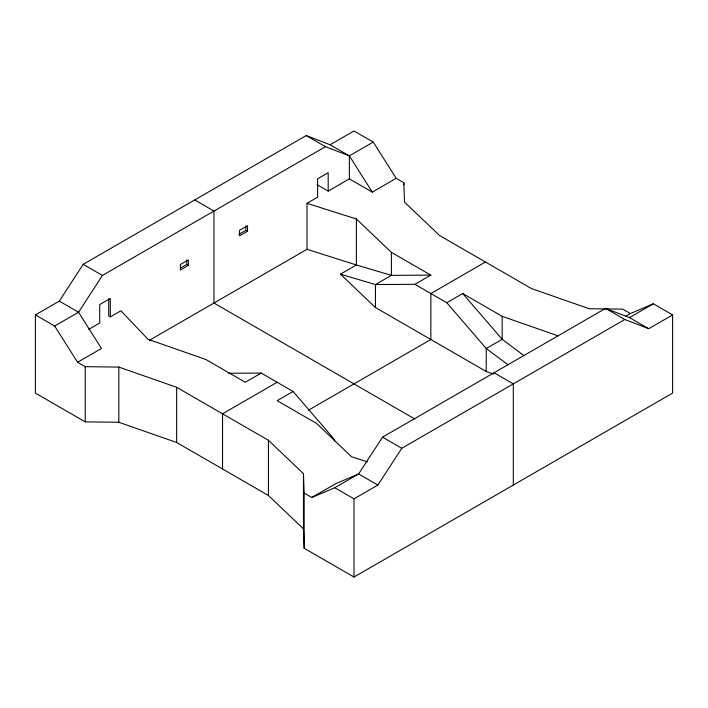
<?xml version="1.0" encoding="UTF-8"?>
<svg xmlns="http://www.w3.org/2000/svg" width="708" height="708" viewBox="0 0 708 708"><rect width="100%" height="100%" fill="white"/><g stroke="black" fill="none" stroke-linecap="round" stroke-linejoin="round"><path stroke-width="1.06" d="M35.4 314.91L59.286 301.121L83.181 264.332L306.219 135.564L330.114 144.759L349.363 155.875L372.302 192.116L396.188 178.319L403.834 182.735L404.542 202.134L439.562 235.507L531.354 288.51L589.162 308.723L622.766 309.131L630.412 313.547L653.351 303.794L672.6 314.91L672.6 393.09L354 577.029L304.166 548.258L303.458 528.858L303.458 473.679L268.438 440.305L176.646 387.303L118.838 367.089L85.234 366.673L77.588 362.266L54.649 326.025L35.4 314.91L35.4 393.09L85.234 421.862L118.838 422.269L176.646 442.482L268.438 495.485L303.458 528.858M396.188 178.319L373.249 142.087L349.363 155.875L325.468 146.68L102.43 275.447L78.544 312.237L54.649 326.025M672.6 314.91L648.714 328.707L629.456 317.591L605.57 308.387L382.532 437.163L358.637 473.944L334.751 487.741L311.812 497.485L304.166 493.078L303.458 473.679M334.751 487.741L354 498.857L377.886 485.06L401.781 448.279L624.819 319.503L648.714 328.707M330.114 144.759L354 130.971L373.249 142.087M180.575 268.04L186.77 264.465L188.363 265.385L188.363 259.871L180.398 264.465L180.398 269.987L188.363 265.385M238.835 234.401L245.915 230.312L247.508 231.233L247.508 225.719L239.543 230.312L239.543 235.835L247.508 231.233M88.668 329.379L99.713 322.998L99.713 304.608L110.306 298.493L110.306 316.892L108.713 315.972L108.713 298.661M110.306 316.892L120.891 310.777L148.016 339.274L205.824 359.487L245.287 382.276L261.217 373.081L293.077 391.471L332.548 437.252L334.875 441.004M149.379 340.318L307.015 249.304L307.015 203.32L317.6 197.205L317.6 178.814L328.185 172.699L328.185 191.098L317.122 184.708M328.185 191.098L349.363 178.867L372.302 192.116M77.588 362.266L101.483 348.469L78.544 312.237L59.286 301.121M493.476 374.028L486.246 371.505L375.452 307.538L340.442 274.164L356.372 264.969L391.382 275.35L430.853 275.138L391.382 252.358L356.372 218.984L307.015 203.32M340.442 274.164L375.452 284.545L414.923 284.342L430.853 275.138M277.147 382.276L222.542 413.799L222.542 468.988M485.458 262.004L430.853 293.537L430.853 339.521L308.458 410.18M293.077 391.471L277.147 400.666L316.618 423.455L351.628 456.828L367.381 461.828M414.923 284.342L446.783 302.732L462.713 293.537L502.176 316.317L557.922 335.813M311.812 497.485L335.698 483.697L358.637 473.944L377.886 485.06M625.633 316.308L630.412 313.547M629.456 317.591L653.351 303.794M228.33 373.249L261.217 373.081M307.015 249.304L356.372 264.969L356.372 218.984M306.219 135.564L325.468 146.68M605.57 308.387L624.819 319.503M194.7 199.948L213.949 211.064L213.949 303.033L414.976 419.092M494.051 372.771L513.3 383.886L513.3 485.06M83.181 264.332L102.43 275.447M382.532 437.163L401.781 448.279M524.07 355.681L502.176 339.309L462.713 293.537M508.14 364.877L486.246 348.513L446.783 302.732M502.176 316.317L502.176 339.309L486.246 348.513L486.246 371.505M403.834 182.735L403.834 184.938M391.382 252.358L391.382 275.35L375.452 284.545L375.452 307.538M354 498.857L354 577.029M349.363 155.875L349.363 178.867M304.166 493.078L304.166 548.258M268.438 440.305L268.438 495.485M245.915 225.905L245.915 230.312M186.77 260.048L186.77 264.465M176.646 387.303L176.646 442.482M118.838 367.089L118.838 422.269M85.234 366.673L85.234 421.862"/></g></svg>
